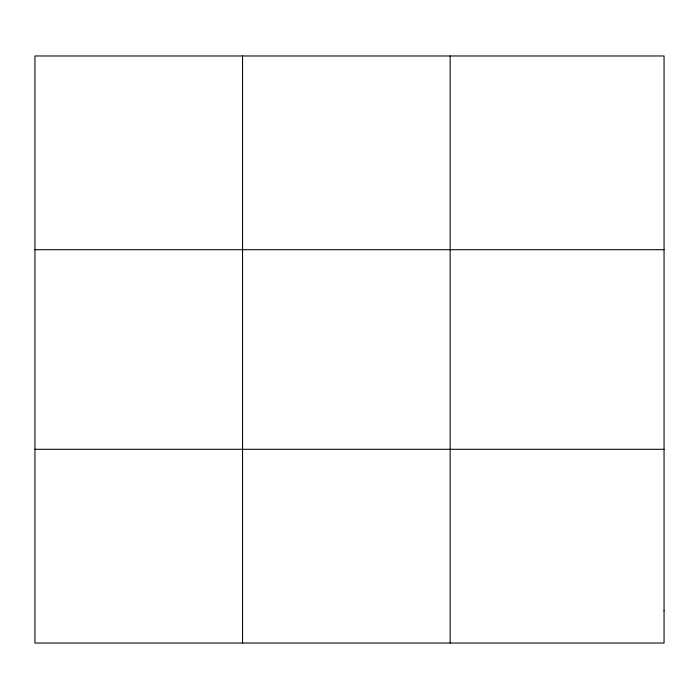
<?xml version="1.0" encoding="UTF-8"?>
<svg xmlns="http://www.w3.org/2000/svg" width="699" height="699" viewBox="0 0 699 699"><rect width="100%" height="100%" fill="white"/><g stroke="black" fill="none" stroke-linecap="round" stroke-linejoin="round"><path stroke-width="1.05" d="M242.553 643.028L242.553 55.972M450.156 643.028L450.156 55.972M34.95 249.7L664.05 249.7M34.95 449.3L664.05 449.3M664.05 610.734L664.05 643.028L34.95 643.028L34.95 55.972L664.05 55.972L664.05 610.734"/></g></svg>
